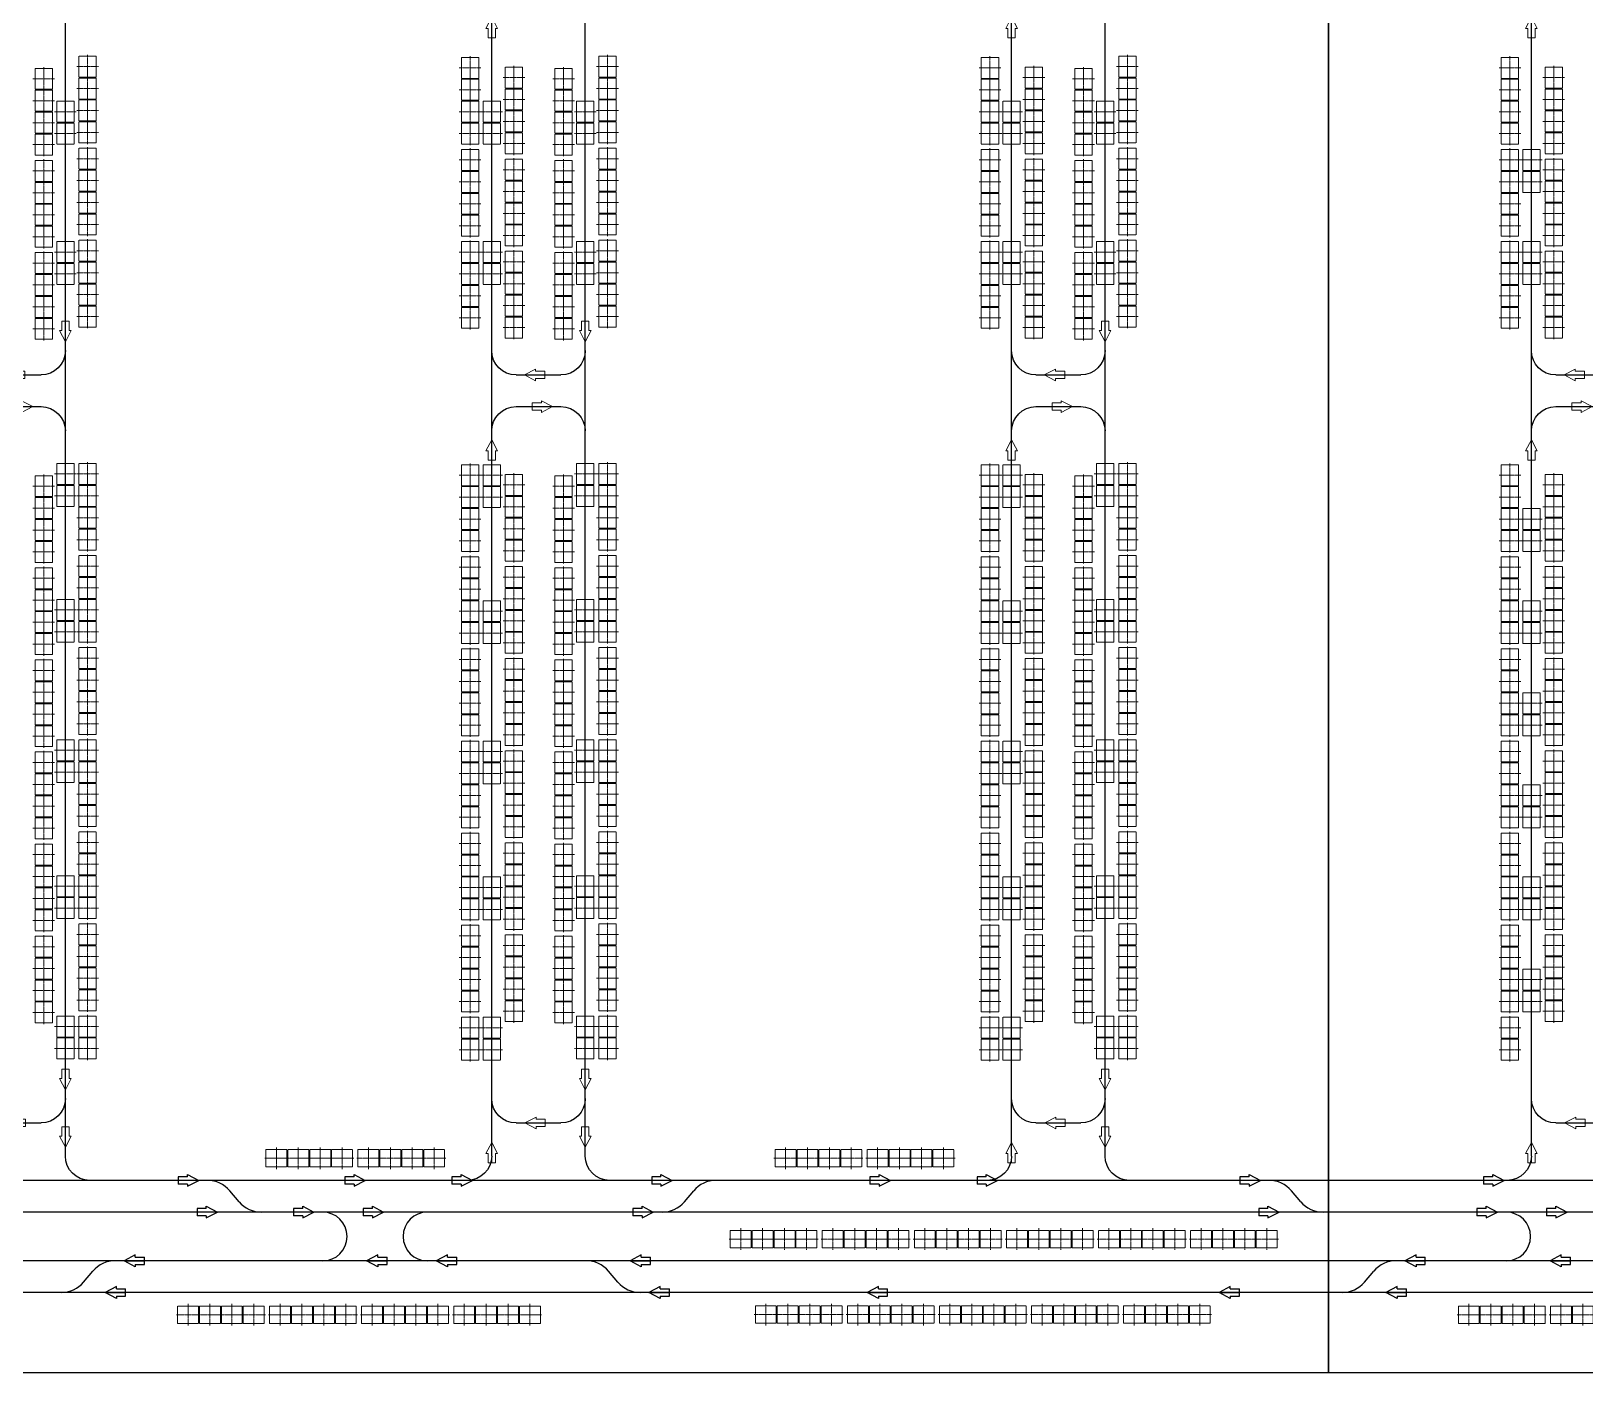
# Model space of a CAD drawing. Header units: millimetres. Extents: x -128 to 670218, y 27186 to 149492.
# Drawn here: x 225927 to 257828, y 27186 to 54722 of the extents above; entities that cross this region are included whole.
import ezdxf

# ---------------------------------------------------------------- set-up
doc = ezdxf.new("R2010")
doc.units = ezdxf.units.MM
doc.linetypes.add('AM_ISO08W050', pattern=[18, 12, -1.5, 3, -1.5])
doc.linetypes.add('XAT-M16_6F_EQ Layout_20211120$0$ACAD_ISO08W100', pattern=[36, 24, -3, 6, -3])
for name, color, linetype, lineweight in [('_CLINE', 4, 'XAT-M16_6F_EQ Layout_20211120$0$ACAD_ISO08W100', 9), ('DIRECT', 40, 'Continuous', 9), ('LINE_EQ', 4, 'AM_ISO08W050', 20), ('LINE_STB', 151, 'Continuous', 30)]:
    doc.layers.add(name, color=color, linetype=linetype, lineweight=lineweight)
doc.layers.add('Rail_H4822(Lower)', color=7, linetype='Continuous')

# ---------------------------------------------------------------- blocks, each defined once
blk = doc.blocks.new('*U3')
at = {"color": 0, "linetype": 'ByBlock'}
for p, q in [((-120, -230), (0, 0)), ((0, 0), (0, -420)), ((120, -230), (0, 0)), ((-75, -230), (-120, -230)), ((-75, -230), (-75, -420)), ((75, -230), (75, -420)), ((75, -230), (120, -230)), ((75, -420), (-75, -420))]:
    blk.add_line(p, q, dxfattribs=at)
blk = doc.blocks.new('A$C31676947')
at = {"layer": 'Rail_H4822(Lower)'}
for p, q in [((500, 47250), (500, 500)), ((2420, 47250), (2420, 500)), ((1000, 46570), (1920, 46570)), ((1000, 31870), (1920, 31870)), ((1000, 31220), (1920, 31220)), ((1000, 16520), (1920, 16520)), ((1000, 15870), (1920, 15870)), ((1000, 1180), (1920, 1180))]:
    blk.add_line(p, q, dxfattribs=at)
for centre, start, end in [((0, 47250), 0, 90), ((2920, 47250), 90, 180), ((1000, 46070), 90, 180), ((1920, 46070), 0, 90), ((1000, 32370), 180, 270), ((1920, 32370), 270, 0), ((1000, 30720), 90, 180), ((1920, 30720), 0, 90), ((0, 23700), 270, 0), ((2920, 23700), 180, 270), ((0, 21700), 0, 90), ((2920, 21700), 90, 180), ((1000, 17020), 180, 270), ((1920, 17020), 270, 0), ((1000, 15370), 90, 180), ((1920, 15370), 0, 90), ((1000, 1680), 180, 270), ((1920, 1680), 270, 0), ((0, 500), 270, 0), ((2920, 500), 180, 270)]:
    blk.add_arc(centre, 500, start, end, dxfattribs=at)
at = {"layer": 'DIRECT'}
for p, rotation in [((500, 46970), 180), ((1180, 46570), 89.99999999999999), ((500, 32550), 180), ((500, 23880), 180), ((500, 17200), 180), ((500, 1860), 180), ((1740, 1180), 270), ((500, 680), 180)]:
    blk.add_blockref('*U3', p, dxfattribs=dict(at, rotation=rotation))
for p in [(2420, 47070), (2420, 45890), (2420, 30540), (2420, 21520), (2420, 15190), (2420, 780)]:
    blk.add_blockref('*U3', p, dxfattribs=at)
at = {"layer": 'DIRECT', "lineweight": -2}
for p, rotation in [((1750, 31870), 270), ((1170, 31220), 89.99999999999999), ((1750, 16520), 270), ((1170, 15870), 89.99999999999999)]:
    blk.add_blockref('*U3', p, dxfattribs=dict(at, rotation=rotation))
blk = doc.blocks.new('*U590')
at = {"color": 0, "linetype": 'ByBlock'}
for p, q in [((-120, -230), (0, 0)), ((0, 0), (0, -420)), ((120, -230), (0, 0)), ((-75, -230), (-120, -230)), ((-75, -230), (-75, -420)), ((75, -230), (75, -420)), ((75, -230), (120, -230)), ((75, -420), (-75, -420))]:
    blk.add_line(p, q, dxfattribs=at)
blk = doc.blocks.new('*U530')
at = {"color": 0, "linetype": 'ByBlock'}
for p, q in [((-120, -230), (0, 0)), ((0, 0), (0, -420)), ((120, -230), (0, 0)), ((-75, -230), (-120, -230)), ((-75, -230), (-75, -420)), ((75, -230), (75, -420)), ((75, -230), (120, -230)), ((75, -420), (-75, -420))]:
    blk.add_line(p, q, dxfattribs=at)
blk = doc.blocks.new('*U531')
at = {"color": 0, "linetype": 'ByBlock'}
for p, q in [((-120, -230), (0, 0)), ((0, 0), (0, -420)), ((120, -230), (0, 0)), ((-75, -230), (-120, -230)), ((-75, -230), (-75, -420)), ((75, -230), (75, -420)), ((75, -230), (120, -230)), ((75, -420), (-75, -420))]:
    blk.add_line(p, q, dxfattribs=at)
blk = doc.blocks.new('*U532')
at = {"color": 0, "linetype": 'ByBlock'}
for p, q in [((-120, -230), (0, 0)), ((0, 0), (0, -420)), ((120, -230), (0, 0)), ((-75, -230), (-120, -230)), ((-75, -230), (-75, -420)), ((75, -230), (75, -420)), ((75, -230), (120, -230)), ((75, -420), (-75, -420))]:
    blk.add_line(p, q, dxfattribs=at)
blk = doc.blocks.new('*U483')
at = {"color": 0, "linetype": 'ByBlock'}
for p, q in [((-120, -230), (0, 0)), ((0, 0), (0, -420)), ((120, -230), (0, 0)), ((-75, -230), (-120, -230)), ((-75, -230), (-75, -420)), ((75, -230), (75, -420)), ((75, -230), (120, -230)), ((75, -420), (-75, -420))]:
    blk.add_line(p, q, dxfattribs=at)
blk = doc.blocks.new('*U484')
at = {"color": 0, "linetype": 'ByBlock'}
for p, q in [((-120, -230), (0, 0)), ((0, 0), (0, -420)), ((120, -230), (0, 0)), ((-75, -230), (-120, -230)), ((-75, -230), (-75, -420)), ((75, -230), (75, -420)), ((75, -230), (120, -230)), ((75, -420), (-75, -420))]:
    blk.add_line(p, q, dxfattribs=at)
blk = doc.blocks.new('*U485')
at = {"color": 0, "linetype": 'ByBlock'}
for p, q in [((-120, -230), (0, 0)), ((0, 0), (0, -420)), ((120, -230), (0, 0)), ((-75, -230), (-120, -230)), ((-75, -230), (-75, -420)), ((75, -230), (75, -420)), ((75, -230), (120, -230)), ((75, -420), (-75, -420))]:
    blk.add_line(p, q, dxfattribs=at)
blk = doc.blocks.new('*U486')
at = {"color": 0, "linetype": 'ByBlock'}
for p, q in [((-120, -230), (0, 0)), ((0, 0), (0, -420)), ((120, -230), (0, 0)), ((-75, -230), (-120, -230)), ((-75, -230), (-75, -420)), ((75, -230), (75, -420)), ((75, -230), (120, -230)), ((75, -420), (-75, -420))]:
    blk.add_line(p, q, dxfattribs=at)
blk = doc.blocks.new('*U425')
at = {"color": 0, "linetype": 'ByBlock'}
for p, q in [((-120, -230), (0, 0)), ((0, 0), (0, -420)), ((120, -230), (0, 0)), ((-75, -230), (-120, -230)), ((-75, -230), (-75, -420)), ((75, -230), (75, -420)), ((75, -230), (120, -230)), ((75, -420), (-75, -420))]:
    blk.add_line(p, q, dxfattribs=at)
blk = doc.blocks.new('*U793')
at = {"color": 0, "linetype": 'ByBlock'}
for p, q in [((-120, -230), (0, 0)), ((0, 0), (0, -420)), ((120, -230), (0, 0)), ((-75, -230), (-120, -230)), ((-75, -230), (-75, -420)), ((75, -230), (75, -420)), ((75, -230), (120, -230)), ((75, -420), (-75, -420))]:
    blk.add_line(p, q, dxfattribs=at)
blk = doc.blocks.new('*U759')
at = {"color": 0, "linetype": 'ByBlock'}
for p, q in [((-120, -230), (0, 0)), ((0, 0), (0, -420)), ((120, -230), (0, 0)), ((-75, -230), (-120, -230)), ((-75, -230), (-75, -420)), ((75, -230), (75, -420)), ((75, -230), (120, -230)), ((75, -420), (-75, -420))]:
    blk.add_line(p, q, dxfattribs=at)
blk = doc.blocks.new('*U761')
at = {"color": 0, "linetype": 'ByBlock'}
for p, q in [((-120, -230), (0, 0)), ((0, 0), (0, -420)), ((120, -230), (0, 0)), ((-75, -230), (-120, -230)), ((-75, -230), (-75, -420)), ((75, -230), (75, -420)), ((75, -230), (120, -230)), ((75, -420), (-75, -420))]:
    blk.add_line(p, q, dxfattribs=at)
blk = doc.blocks.new('*U656')
at = {"color": 0, "linetype": 'ByBlock'}
for p, q in [((-120, -230), (0, 0)), ((0, 0), (0, -420)), ((120, -230), (0, 0)), ((-75, -230), (-120, -230)), ((-75, -230), (-75, -420)), ((75, -230), (75, -420)), ((75, -230), (120, -230)), ((75, -420), (-75, -420))]:
    blk.add_line(p, q, dxfattribs=at)
blk = doc.blocks.new('*U234')
at = {"color": 0, "linetype": 'ByBlock'}
for p, q in [((-120, -230), (0, 0)), ((0, 0), (0, -420)), ((120, -230), (0, 0)), ((-75, -230), (-120, -230)), ((-75, -230), (-75, -420)), ((75, -230), (75, -420)), ((75, -230), (120, -230)), ((75, -420), (-75, -420))]:
    blk.add_line(p, q, dxfattribs=at)
blk = doc.blocks.new('*U235')
at = {"color": 0, "linetype": 'ByBlock'}
for p, q in [((-120, -230), (0, 0)), ((0, 0), (0, -420)), ((120, -230), (0, 0)), ((-75, -230), (-120, -230)), ((-75, -230), (-75, -420)), ((75, -230), (75, -420)), ((75, -230), (120, -230)), ((75, -420), (-75, -420))]:
    blk.add_line(p, q, dxfattribs=at)
blk = doc.blocks.new('*U236')
at = {"color": 0, "linetype": 'ByBlock'}
for p, q in [((-120, -230), (0, 0)), ((0, 0), (0, -420)), ((120, -230), (0, 0)), ((-75, -230), (-120, -230)), ((-75, -230), (-75, -420)), ((75, -230), (75, -420)), ((75, -230), (120, -230)), ((75, -420), (-75, -420))]:
    blk.add_line(p, q, dxfattribs=at)
blk = doc.blocks.new('*U237')
at = {"color": 0, "linetype": 'ByBlock'}
for p, q in [((-120, -230), (0, 0)), ((0, 0), (0, -420)), ((120, -230), (0, 0)), ((-75, -230), (-120, -230)), ((-75, -230), (-75, -420)), ((75, -230), (75, -420)), ((75, -230), (120, -230)), ((75, -420), (-75, -420))]:
    blk.add_line(p, q, dxfattribs=at)
blk = doc.blocks.new('*U238')
at = {"color": 0, "linetype": 'ByBlock'}
for p, q in [((-120, -230), (0, 0)), ((0, 0), (0, -420)), ((120, -230), (0, 0)), ((-75, -230), (-120, -230)), ((-75, -230), (-75, -420)), ((75, -230), (75, -420)), ((75, -230), (120, -230)), ((75, -420), (-75, -420))]:
    blk.add_line(p, q, dxfattribs=at)
blk = doc.blocks.new('*U239')
at = {"color": 0, "linetype": 'ByBlock'}
for p, q in [((-120, -230), (0, 0)), ((0, 0), (0, -420)), ((120, -230), (0, 0)), ((-75, -230), (-120, -230)), ((-75, -230), (-75, -420)), ((75, -230), (75, -420)), ((75, -230), (120, -230)), ((75, -420), (-75, -420))]:
    blk.add_line(p, q, dxfattribs=at)
blk = doc.blocks.new('*U240')
at = {"color": 0, "linetype": 'ByBlock'}
for p, q in [((-120, -230), (0, 0)), ((0, 0), (0, -420)), ((120, -230), (0, 0)), ((-75, -230), (-120, -230)), ((-75, -230), (-75, -420)), ((75, -230), (75, -420)), ((75, -230), (120, -230)), ((75, -420), (-75, -420))]:
    blk.add_line(p, q, dxfattribs=at)
blk = doc.blocks.new('*U241')
at = {"color": 0, "linetype": 'ByBlock'}
for p, q in [((-120, -230), (0, 0)), ((0, 0), (0, -420)), ((120, -230), (0, 0)), ((-75, -230), (-120, -230)), ((-75, -230), (-75, -420)), ((75, -230), (75, -420)), ((75, -230), (120, -230)), ((75, -420), (-75, -420))]:
    blk.add_line(p, q, dxfattribs=at)
blk = doc.blocks.new('*U242')
at = {"color": 0, "linetype": 'ByBlock'}
for p, q in [((-120, -230), (0, 0)), ((0, 0), (0, -420)), ((120, -230), (0, 0)), ((-75, -230), (-120, -230)), ((-75, -230), (-75, -420)), ((75, -230), (75, -420)), ((75, -230), (120, -230)), ((75, -420), (-75, -420))]:
    blk.add_line(p, q, dxfattribs=at)
blk = doc.blocks.new('*U243')
at = {"color": 0, "linetype": 'ByBlock'}
for p, q in [((-120, -230), (0, 0)), ((0, 0), (0, -420)), ((120, -230), (0, 0)), ((-75, -230), (-120, -230)), ((-75, -230), (-75, -420)), ((75, -230), (75, -420)), ((75, -230), (120, -230)), ((75, -420), (-75, -420))]:
    blk.add_line(p, q, dxfattribs=at)
blk = doc.blocks.new('*U244')
at = {"color": 0, "linetype": 'ByBlock'}
for p, q in [((-120, -230), (0, 0)), ((0, 0), (0, -420)), ((120, -230), (0, 0)), ((-75, -230), (-120, -230)), ((-75, -230), (-75, -420)), ((75, -230), (75, -420)), ((75, -230), (120, -230)), ((75, -420), (-75, -420))]:
    blk.add_line(p, q, dxfattribs=at)
blk = doc.blocks.new('*U245')
at = {"color": 0, "linetype": 'ByBlock'}
for p, q in [((-120, -230), (0, 0)), ((0, 0), (0, -420)), ((120, -230), (0, 0)), ((-75, -230), (-120, -230)), ((-75, -230), (-75, -420)), ((75, -230), (75, -420)), ((75, -230), (120, -230)), ((75, -420), (-75, -420))]:
    blk.add_line(p, q, dxfattribs=at)
blk = doc.blocks.new('*U43')
at = {"color": 0, "linetype": 'ByBlock'}
for p, q in [((-120, -230), (0, 0)), ((0, 0), (0, -420)), ((120, -230), (0, 0)), ((-75, -230), (-120, -230)), ((-75, -230), (-75, -420)), ((75, -230), (75, -420)), ((75, -230), (120, -230)), ((75, -420), (-75, -420))]:
    blk.add_line(p, q, dxfattribs=at)
blk = doc.blocks.new('XAT-M16_6F_EQ Layout_20211120$0$EG-12_FOUP_(01)-pv')
at = {"layer": '_CLINE'}
for p, q in [((0, 211), (0, -235)), ((-239, -12), (239, -12))]:
    blk.add_line(p, q, dxfattribs=at)
at = {"layer": 'LINE_EQ'}
blk.add_lwpolyline([(-215, 166), (-215, -190), (215, -190), (215, 166)], close=True, dxfattribs=at)

msp = doc.modelspace()

# ---------------------------------------------------------------- linework, layer by layer
for points in [[(188839, 79986), (252566, 79986), (252566, 27186), (188839, 27186)], [(252566, 79986), (327670, 79986), (327670, 27186), (252566, 27186)]]:
    msp.add_lwpolyline(points, close=True)
at = {"layer": 'Rail_H4822(Lower)'}
for p, q in [((337538, 31136), (136528, 31136)), ((230198, 30698), (230006, 30925)), ((239339, 30698), (239531, 30925)), ((251994, 30698), (251802, 30925)), ((332538, 30486), (135861, 30486)), ((329726, 29486), (135861, 29486)), ((227006, 29048), (227198, 29275)), ((237975, 29048), (237783, 29275)), ((253302, 29048), (253494, 29275)), ((333538, 28836), (140228, 28836))]:
    msp.add_line(p, q, dxfattribs=at)
for centre, radius, start, end in [((229548, 30536), 600, 40.3016, 90), ((239988, 30536), 600, 90, 139.6984), ((251344, 30536), 600, 40.3016, 90), ((230655, 31086), 600, 220.3016, 270), ((238881, 31086), 600, 270, 319.6984), ((252451, 31086), 600, 220.3016, 270), ((231915, 29986), 500, 270, 90), ((234065, 29986), 500, 90, 270), ((256211, 29986), 500, 270, 90), ((227655, 28887), 600, 90, 139.6984), ((237325, 28887), 600, 40.3016, 90), ((253951, 28887), 600, 90, 139.6984), ((226548, 29437), 600, 270, 319.6984), ((238432, 29437), 600, 220.3016, 270), ((252844, 29437), 600, 270, 319.6984)]:
    msp.add_arc(centre, radius, start, end, dxfattribs=at)

# ---------------------------------------------------------------- block references
at = {"layer": 'LINE_EQ', "rotation": 89.99999999999999}
for p in [(226619, 53067), (235372, 53067), (237292, 53067), (246045, 53067), (247965, 53067), (226619, 52617), (235372, 52617), (237292, 52617), (246045, 52617), (247965, 52617), (256718, 52077), (256718, 51627), (226619, 50187), (235372, 50187), (237292, 50187), (246045, 50187), (247965, 50187), (256718, 50187), (226619, 49737), (235372, 49737), (237292, 49737), (246045, 49737), (247965, 49737), (256718, 49737), (226619, 45634), (235372, 45608), (237292, 45634), (246045, 45608), (247965, 45634), (226619, 45184), (235372, 45158), (237292, 45184), (246045, 45158), (247965, 45184), (256718, 44708), (256718, 44258), (226619, 42844), (237292, 42844), (247965, 42844), (235372, 42818), (246045, 42818), (256718, 42818), (226619, 42394), (235372, 42368), (237292, 42394), (246045, 42368), (247965, 42394), (256718, 42368), (256718, 40928), (256718, 40478), (226619, 39964), (237292, 39964), (247965, 39964), (235372, 39938), (246045, 39938), (226619, 39514), (235372, 39488), (237292, 39514), (246045, 39488), (247965, 39514), (256718, 39038), (256718, 38588), (226619, 37174), (235372, 37148), (237292, 37174), (246045, 37148), (247965, 37174), (256718, 37148), (226619, 36724), (235372, 36698), (237292, 36724), (246045, 36698), (247965, 36724), (256718, 36698), (256718, 35258), (256718, 34808), (226619, 34294), (235372, 34268), (237292, 34294), (246045, 34268), (247965, 34294), (226619, 33844), (235372, 33818), (237292, 33844), (246045, 33818), (247965, 33844)]:
    msp.add_blockref('XAT-M16_6F_EQ Layout_20211120$0$EG-12_FOUP_(01)-pv', p, dxfattribs=at)
at = {"layer": 'LINE_STB'}
for p, rotation in [((227076, 53993), 89.99999999999999), ((237749, 53993), 89.99999999999999), ((248422, 53993), 89.99999999999999), ((226176, 53742), 89.99999999999999), ((234929, 53967), 89.99999999999999), ((235829, 53768), 89.99999999999999), ((236849, 53742), 89.99999999999999), ((245602, 53967), 89.99999999999999), ((246502, 53768), 89.99999999999999), ((247522, 53742), 89.99999999999999), ((256275, 53967), 89.99999999999999), ((257175, 53768), 89.99999999999999), ((227076, 53543), 89.99999999999999), ((234929, 53517), 89.99999999999999), ((237749, 53543), 89.99999999999999), ((245602, 53517), 89.99999999999999), ((248422, 53543), 89.99999999999999), ((256275, 53517), 89.99999999999999), ((226176, 53292), 89.99999999999999), ((227076, 53093), 89.99999999999999), ((234929, 53067), 89.99999999999999), ((235829, 53318), 89.99999999999999), ((236849, 53292), 89.99999999999999), ((237749, 53093), 89.99999999999999), ((245602, 53067), 89.99999999999999), ((246502, 53318), 89.99999999999999), ((247522, 53292), 89.99999999999999), ((248422, 53093), 89.99999999999999), ((256275, 53067), 89.99999999999999), ((257175, 53318), 89.99999999999999), ((226176, 52842), 89.99999999999999), ((235829, 52868), 89.99999999999999), ((236849, 52842), 89.99999999999999), ((246502, 52868), 89.99999999999999), ((247522, 52842), 89.99999999999999), ((257175, 52868), 89.99999999999999), ((227076, 52643), 89.99999999999999), ((234929, 52617), 89.99999999999999), ((235829, 52418), 89.99999999999999), ((237749, 52643), 89.99999999999999), ((245602, 52617), 89.99999999999999), ((246502, 52418), 89.99999999999999), ((248422, 52643), 89.99999999999999), ((256275, 52617), 89.99999999999999), ((257175, 52418), 89.99999999999999), ((226176, 52392), 89.99999999999999), ((227076, 52103), 89.99999999999999), ((236849, 52392), 89.99999999999999), ((237749, 52103), 89.99999999999999), ((247522, 52392), 89.99999999999999), ((248422, 52103), 89.99999999999999), ((226176, 51852), 89.99999999999999), ((234929, 52077), 89.99999999999999), ((235829, 51878), 89.99999999999999), ((236849, 51852), 89.99999999999999), ((245602, 52077), 89.99999999999999), ((246502, 51878), 89.99999999999999), ((247522, 51852), 89.99999999999999), ((256275, 52077), 89.99999999999999), ((257175, 51878), 89.99999999999999), ((227076, 51653), 89.99999999999999), ((234929, 51627), 89.99999999999999), ((237749, 51653), 89.99999999999999), ((245602, 51627), 89.99999999999999), ((248422, 51653), 89.99999999999999), ((256275, 51627), 89.99999999999999), ((226176, 51402), 89.99999999999999), ((227076, 51203), 89.99999999999999), ((234929, 51177), 89.99999999999999), ((235829, 51428), 89.99999999999999), ((236849, 51402), 89.99999999999999), ((237749, 51203), 89.99999999999999), ((245602, 51177), 89.99999999999999), ((246502, 51428), 89.99999999999999), ((247522, 51402), 89.99999999999999), ((248422, 51203), 89.99999999999999), ((256275, 51177), 89.99999999999999), ((257175, 51428), 89.99999999999999), ((226176, 50952), 89.99999999999999), ((235829, 50978), 89.99999999999999), ((236849, 50952), 89.99999999999999), ((246502, 50978), 89.99999999999999), ((247522, 50952), 89.99999999999999), ((257175, 50978), 89.99999999999999), ((226176, 50502), 89.99999999999999), ((227076, 50753), 89.99999999999999), ((234929, 50727), 89.99999999999999), ((235829, 50528), 89.99999999999999), ((236849, 50502), 89.99999999999999), ((237749, 50753), 89.99999999999999), ((245602, 50727), 89.99999999999999), ((246502, 50528), 89.99999999999999), ((247522, 50502), 89.99999999999999), ((248422, 50753), 89.99999999999999), ((256275, 50727), 89.99999999999999), ((257175, 50528), 89.99999999999999), ((227076, 50213), 89.99999999999999), ((234929, 50187), 89.99999999999999), ((237749, 50213), 89.99999999999999), ((245602, 50187), 89.99999999999999), ((248422, 50213), 89.99999999999999), ((256275, 50187), 89.99999999999999), ((226176, 49962), 89.99999999999999), ((235829, 49988), 89.99999999999999), ((236849, 49962), 89.99999999999999), ((246502, 49988), 89.99999999999999), ((247522, 49962), 89.99999999999999), ((257175, 49988), 89.99999999999999), ((227076, 49763), 89.99999999999999), ((234929, 49737), 89.99999999999999), ((235829, 49538), 89.99999999999999), ((237749, 49763), 89.99999999999999), ((245602, 49737), 89.99999999999999), ((246502, 49538), 89.99999999999999), ((248422, 49763), 89.99999999999999), ((256275, 49737), 89.99999999999999), ((257175, 49538), 89.99999999999999), ((226176, 49512), 89.99999999999999), ((227076, 49313), 89.99999999999999), ((234929, 49287), 89.99999999999999), ((236849, 49512), 89.99999999999999), ((237749, 49313), 89.99999999999999), ((245602, 49287), 89.99999999999999), ((247522, 49512), 89.99999999999999), ((248422, 49313), 89.99999999999999), ((256275, 49287), 89.99999999999999), ((226176, 49062), 89.99999999999999), ((235829, 49088), 89.99999999999999), ((236849, 49062), 89.99999999999999), ((246502, 49088), 89.99999999999999), ((247522, 49062), 89.99999999999999), ((257175, 49088), 89.99999999999999), ((226176, 48612), 89.99999999999999), ((227076, 48863), 89.99999999999999), ((234929, 48837), 89.99999999999999), ((235829, 48638), 89.99999999999999), ((236849, 48612), 89.99999999999999), ((237749, 48863), 89.99999999999999), ((245602, 48837), 89.99999999999999), ((246502, 48638), 89.99999999999999), ((247522, 48612), 89.99999999999999), ((248422, 48863), 89.99999999999999), ((256275, 48837), 89.99999999999999), ((257175, 48638), 89.99999999999999), ((226176, 45383), 89.99999999999999), ((227076, 45634), 89.99999999999999), ((234929, 45608), 89.99999999999999), ((235829, 45409), 89.99999999999999), ((236849, 45383), 89.99999999999999), ((237749, 45634), 89.99999999999999), ((245602, 45608), 89.99999999999999), ((246502, 45409), 89.99999999999999), ((247522, 45383), 89.99999999999999), ((248422, 45634), 89.99999999999999), ((256275, 45608), 89.99999999999999), ((257175, 45409), 89.99999999999999), ((227076, 45184), 89.99999999999999), ((234929, 45158), 89.99999999999999), ((237749, 45184), 89.99999999999999), ((245602, 45158), 89.99999999999999), ((248422, 45184), 89.99999999999999), ((256275, 45158), 89.99999999999999), ((226176, 44933), 89.99999999999999), ((235829, 44959), 89.99999999999999), ((236849, 44933), 89.99999999999999), ((246502, 44959), 89.99999999999999), ((247522, 44933), 89.99999999999999), ((257175, 44959), 89.99999999999999), ((226176, 44483), 89.99999999999999), ((227076, 44734), 89.99999999999999), ((234929, 44708), 89.99999999999999), ((235829, 44509), 89.99999999999999), ((236849, 44483), 89.99999999999999), ((237749, 44734), 89.99999999999999), ((245602, 44708), 89.99999999999999), ((246502, 44509), 89.99999999999999), ((247522, 44483), 89.99999999999999), ((248422, 44734), 89.99999999999999), ((256275, 44708), 89.99999999999999), ((257175, 44509), 89.99999999999999), ((227076, 44284), 89.99999999999999), ((234929, 44258), 89.99999999999999), ((237749, 44284), 89.99999999999999), ((245602, 44258), 89.99999999999999), ((248422, 44284), 89.99999999999999), ((256275, 44258), 89.99999999999999), ((226176, 44033), 89.99999999999999), ((235829, 44059), 89.99999999999999), ((236849, 44033), 89.99999999999999), ((246502, 44059), 89.99999999999999), ((247522, 44033), 89.99999999999999), ((257175, 44059), 89.99999999999999), ((226176, 43493), 89.99999999999999), ((227076, 43744), 89.99999999999999), ((234929, 43718), 89.99999999999999), ((235829, 43519), 89.99999999999999), ((236849, 43493), 89.99999999999999), ((237749, 43744), 89.99999999999999), ((245602, 43718), 89.99999999999999), ((246502, 43519), 89.99999999999999), ((247522, 43493), 89.99999999999999), ((248422, 43744), 89.99999999999999), ((256275, 43718), 89.99999999999999), ((257175, 43519), 89.99999999999999), ((227076, 43294), 89.99999999999999), ((234929, 43268), 89.99999999999999), ((237749, 43294), 89.99999999999999), ((245602, 43268), 89.99999999999999), ((248422, 43294), 89.99999999999999), ((256275, 43268), 89.99999999999999), ((226176, 43043), 89.99999999999999), ((227076, 42844), 89.99999999999999), ((235829, 43069), 89.99999999999999), ((236849, 43043), 89.99999999999999), ((237749, 42844), 89.99999999999999), ((246502, 43069), 89.99999999999999), ((247522, 43043), 89.99999999999999), ((248422, 42844), 89.99999999999999), ((257175, 43069), 89.99999999999999), ((226176, 42593), 89.99999999999999), ((234929, 42818), 89.99999999999999), ((235829, 42619), 89.99999999999999), ((236849, 42593), 89.99999999999999), ((245602, 42818), 89.99999999999999), ((246502, 42619), 89.99999999999999), ((247522, 42593), 89.99999999999999), ((256275, 42818), 89.99999999999999), ((257175, 42619), 89.99999999999999), ((227076, 42394), 89.99999999999999), ((234929, 42368), 89.99999999999999), ((237749, 42394), 89.99999999999999), ((245602, 42368), 89.99999999999999), ((248422, 42394), 89.99999999999999), ((256275, 42368), 89.99999999999999), ((226176, 42143), 89.99999999999999), ((235829, 42169), 89.99999999999999), ((236849, 42143), 89.99999999999999), ((246502, 42169), 89.99999999999999), ((247522, 42143), 89.99999999999999), ((257175, 42169), 89.99999999999999), ((226176, 41603), 89.99999999999999), ((227076, 41854), 89.99999999999999), ((234929, 41828), 89.99999999999999), ((235829, 41629), 89.99999999999999), ((236849, 41603), 89.99999999999999), ((237749, 41854), 89.99999999999999), ((245602, 41828), 89.99999999999999), ((246502, 41629), 89.99999999999999), ((247522, 41603), 89.99999999999999), ((248422, 41854), 89.99999999999999), ((256275, 41828), 89.99999999999999), ((257175, 41629), 89.99999999999999), ((227076, 41404), 89.99999999999999), ((234929, 41378), 89.99999999999999), ((237749, 41404), 89.99999999999999), ((245602, 41378), 89.99999999999999), ((248422, 41404), 89.99999999999999), ((256275, 41378), 89.99999999999999), ((226176, 41153), 89.99999999999999), ((227076, 40954), 89.99999999999999), ((234929, 40928), 89.99999999999999), ((235829, 41179), 89.99999999999999), ((236849, 41153), 89.99999999999999), ((237749, 40954), 89.99999999999999), ((245602, 40928), 89.99999999999999), ((246502, 41179), 89.99999999999999), ((247522, 41153), 89.99999999999999), ((248422, 40954), 89.99999999999999), ((256275, 40928), 89.99999999999999), ((257175, 41179), 89.99999999999999), ((226176, 40703), 89.99999999999999), ((235829, 40729), 89.99999999999999), ((236849, 40703), 89.99999999999999), ((246502, 40729), 89.99999999999999), ((247522, 40703), 89.99999999999999), ((257175, 40729), 89.99999999999999), ((227076, 40504), 89.99999999999999), ((234929, 40478), 89.99999999999999), ((235829, 40279), 89.99999999999999), ((237749, 40504), 89.99999999999999), ((245602, 40478), 89.99999999999999), ((246502, 40279), 89.99999999999999), ((248422, 40504), 89.99999999999999), ((256275, 40478), 89.99999999999999), ((257175, 40279), 89.99999999999999), ((226176, 40253), 89.99999999999999), ((227076, 39964), 89.99999999999999), ((236849, 40253), 89.99999999999999), ((237749, 39964), 89.99999999999999), ((247522, 40253), 89.99999999999999), ((248422, 39964), 89.99999999999999), ((226176, 39713), 89.99999999999999), ((234929, 39938), 89.99999999999999), ((235829, 39739), 89.99999999999999), ((236849, 39713), 89.99999999999999), ((245602, 39938), 89.99999999999999), ((246502, 39739), 89.99999999999999), ((247522, 39713), 89.99999999999999), ((256275, 39938), 89.99999999999999), ((257175, 39739), 89.99999999999999), ((227076, 39514), 89.99999999999999), ((234929, 39488), 89.99999999999999), ((237749, 39514), 89.99999999999999), ((245602, 39488), 89.99999999999999), ((248422, 39514), 89.99999999999999), ((256275, 39488), 89.99999999999999), ((226176, 39263), 89.99999999999999), ((227076, 39064), 89.99999999999999), ((234929, 39038), 89.99999999999999), ((235829, 39289), 89.99999999999999), ((236849, 39263), 89.99999999999999), ((237749, 39064), 89.99999999999999), ((245602, 39038), 89.99999999999999), ((246502, 39289), 89.99999999999999), ((247522, 39263), 89.99999999999999), ((248422, 39064), 89.99999999999999), ((256275, 39038), 89.99999999999999), ((257175, 39289), 89.99999999999999), ((226176, 38813), 89.99999999999999), ((235829, 38839), 89.99999999999999), ((236849, 38813), 89.99999999999999), ((246502, 38839), 89.99999999999999), ((247522, 38813), 89.99999999999999), ((257175, 38839), 89.99999999999999), ((226176, 38363), 89.99999999999999), ((227076, 38614), 89.99999999999999), ((234929, 38588), 89.99999999999999), ((235829, 38389), 89.99999999999999), ((236849, 38363), 89.99999999999999), ((237749, 38614), 89.99999999999999), ((245602, 38588), 89.99999999999999), ((246502, 38389), 89.99999999999999), ((247522, 38363), 89.99999999999999), ((248422, 38614), 89.99999999999999), ((256275, 38588), 89.99999999999999), ((257175, 38389), 89.99999999999999), ((227076, 38074), 89.99999999999999), ((234929, 38048), 89.99999999999999), ((237749, 38074), 89.99999999999999), ((245602, 38048), 89.99999999999999), ((248422, 38074), 89.99999999999999), ((256275, 38048), 89.99999999999999), ((226176, 37823), 89.99999999999999), ((235829, 37849), 89.99999999999999), ((236849, 37823), 89.99999999999999), ((246502, 37849), 89.99999999999999), ((247522, 37823), 89.99999999999999), ((257175, 37849), 89.99999999999999), ((227076, 37624), 89.99999999999999), ((234929, 37598), 89.99999999999999), ((237749, 37624), 89.99999999999999), ((245602, 37598), 89.99999999999999), ((248422, 37624), 89.99999999999999), ((256275, 37598), 89.99999999999999), ((226176, 37373), 89.99999999999999), ((227076, 37174), 89.99999999999999), ((234929, 37148), 89.99999999999999), ((235829, 37399), 89.99999999999999), ((236849, 37373), 89.99999999999999), ((237749, 37174), 89.99999999999999), ((245602, 37148), 89.99999999999999), ((246502, 37399), 89.99999999999999), ((247522, 37373), 89.99999999999999), ((248422, 37174), 89.99999999999999), ((256275, 37148), 89.99999999999999), ((257175, 37399), 89.99999999999999), ((226176, 36923), 89.99999999999999), ((235829, 36949), 89.99999999999999), ((236849, 36923), 89.99999999999999), ((246502, 36949), 89.99999999999999), ((247522, 36923), 89.99999999999999), ((257175, 36949), 89.99999999999999), ((226176, 36473), 89.99999999999999), ((227076, 36724), 89.99999999999999), ((234929, 36698), 89.99999999999999), ((235829, 36499), 89.99999999999999), ((236849, 36473), 89.99999999999999), ((237749, 36724), 89.99999999999999), ((245602, 36698), 89.99999999999999), ((246502, 36499), 89.99999999999999), ((247522, 36473), 89.99999999999999), ((248422, 36724), 89.99999999999999), ((256275, 36698), 89.99999999999999), ((257175, 36499), 89.99999999999999), ((227076, 36184), 89.99999999999999), ((234929, 36158), 89.99999999999999), ((237749, 36184), 89.99999999999999), ((245602, 36158), 89.99999999999999), ((248422, 36184), 89.99999999999999), ((256275, 36158), 89.99999999999999), ((226176, 35933), 89.99999999999999), ((235829, 35959), 89.99999999999999), ((236849, 35933), 89.99999999999999), ((246502, 35959), 89.99999999999999), ((247522, 35933), 89.99999999999999), ((257175, 35959), 89.99999999999999), ((227076, 35734), 89.99999999999999), ((234929, 35708), 89.99999999999999), ((235829, 35509), 89.99999999999999), ((237749, 35734), 89.99999999999999), ((245602, 35708), 89.99999999999999), ((246502, 35509), 89.99999999999999), ((248422, 35734), 89.99999999999999), ((256275, 35708), 89.99999999999999), ((257175, 35509), 89.99999999999999), ((226176, 35483), 89.99999999999999), ((227076, 35284), 89.99999999999999), ((234929, 35258), 89.99999999999999), ((236849, 35483), 89.99999999999999), ((237749, 35284), 89.99999999999999), ((245602, 35258), 89.99999999999999), ((247522, 35483), 89.99999999999999), ((248422, 35284), 89.99999999999999), ((256275, 35258), 89.99999999999999), ((226176, 35033), 89.99999999999999), ((235829, 35059), 89.99999999999999), ((236849, 35033), 89.99999999999999), ((246502, 35059), 89.99999999999999), ((247522, 35033), 89.99999999999999), ((257175, 35059), 89.99999999999999), ((226176, 34583), 89.99999999999999), ((227076, 34834), 89.99999999999999), ((234929, 34808), 89.99999999999999), ((235829, 34609), 89.99999999999999), ((236849, 34583), 89.99999999999999), ((237749, 34834), 89.99999999999999), ((245602, 34808), 89.99999999999999), ((246502, 34609), 89.99999999999999), ((247522, 34583), 89.99999999999999), ((248422, 34834), 89.99999999999999), ((256275, 34808), 89.99999999999999), ((257175, 34609), 89.99999999999999), ((227076, 34294), 89.99999999999999), ((234929, 34268), 89.99999999999999), ((237749, 34294), 89.99999999999999), ((245602, 34268), 89.99999999999999), ((248422, 34294), 89.99999999999999), ((256275, 34268), 89.99999999999999), ((227076, 33844), 89.99999999999999), ((234929, 33818), 89.99999999999999), ((237749, 33844), 89.99999999999999), ((245602, 33818), 89.99999999999999), ((248422, 33844), 89.99999999999999), ((256275, 33818), 89.99999999999999), ((230963, 31579), 180), ((231413, 31579), 180), ((231863, 31579), 180), ((232313, 31579), 180), ((232853, 31579), 180), ((233303, 31579), 180), ((233753, 31579), 180), ((234203, 31579), 180), ((241417, 31579), 180), ((241867, 31579), 180), ((242317, 31579), 180), ((242767, 31579), 180), ((243307, 31579), 180), ((243757, 31579), 180), ((244207, 31579), 180), ((244657, 31579), 180), ((240496, 29920), 180), ((240946, 29920), 180), ((241396, 29920), 180), ((241846, 29920), 180), ((242386, 29920), 180), ((242836, 29920), 180), ((243286, 29920), 180), ((243736, 29920), 180), ((244276, 29920), 180), ((244726, 29920), 180), ((245176, 29920), 180), ((245626, 29920), 180), ((246166, 29920), 180), ((246616, 29920), 180), ((247066, 29920), 180), ((247516, 29920), 180), ((248056, 29920), 180), ((248506, 29920), 180), ((248956, 29920), 180), ((249406, 29920), 180), ((249946, 29920), 180), ((250396, 29920), 180), ((250846, 29920), 180), ((251296, 29920), 180), ((229149, 28369), 180), ((229599, 28369), 180), ((230049, 28369), 180), ((230499, 28369), 180), ((231039, 28369), 180), ((231489, 28369), 180), ((231939, 28369), 180), ((232389, 28369), 180), ((232929, 28369), 180), ((233379, 28369), 180), ((233829, 28369), 180), ((234279, 28369), 180), ((234819, 28369), 180), ((235269, 28369), 180), ((235719, 28369), 180), ((236169, 28369), 180), ((241012, 28370), 180), ((241462, 28370), 180), ((241912, 28370), 180), ((242362, 28370), 180), ((242902, 28370), 180), ((243352, 28370), 180), ((243802, 28370), 180), ((244252, 28370), 180), ((244792, 28370), 180), ((245242, 28370), 180), ((245692, 28370), 180), ((246142, 28370), 180), ((246682, 28370), 180), ((247132, 28370), 180), ((247582, 28370), 180), ((248032, 28370), 180), ((248572, 28370), 180), ((249022, 28370), 180), ((249472, 28370), 180), ((249922, 28370), 180), ((255445, 28369), 180), ((255895, 28369), 180), ((256345, 28369), 180), ((256795, 28369), 180), ((257335, 28369), 180), ((257785, 28369), 180)]:
    msp.add_blockref('XAT-M16_6F_EQ Layout_20211120$0$EG-12_FOUP_(01)-pv', p, dxfattribs=dict(at, rotation=rotation))
at = {"layer": 'Rail_H4822(Lower)', "xscale": -1}
for name, p, rotation in [('A$C31676947', (224211, 78886), 180), ('A$C31676947', (234884, 78886), 180), ('A$C31676947', (245557, 78886), 180), ('A$C31676947', (256230, 78886), 180), ('*U242', (229369, 31136), 270), ('*U425', (232788, 31136), 270), ('*U793', (234988, 31136), 270), ('*U238', (239088, 31136), 270), ('*U761', (243568, 31136), 270), ('*U656', (245768, 31136), 270), ('*U234', (251165, 31136), 270), ('*U759', (256168, 31136), 270), ('*U243', (229755, 30486), 270), ('*U485', (231735, 30486), 270), ('*U532', (233165, 30486), 270), ('*U239', (238701, 30486), 270), ('*U235', (251551, 30486), 270), ('*U483', (256031, 30486), 270), ('*U530', (257461, 30486), 270), ('*U245', (227835, 29486), 90), ('*U486', (232815, 29486), 90), ('*U531', (234245, 29486), 90), ('*U241', (238225, 29486), 90), ('*U237', (254131, 29486), 90), ('*U484', (257111, 29486), 90), ('*U244', (227448, 28836), 90), ('*U240', (238612, 28836), 90), ('*U43', (243092, 28836), 90), ('*U590', (250318, 28836), 90), ('*U236', (253744, 28836), 90)]:
    msp.add_blockref(name, p, dxfattribs=dict(at, rotation=rotation))

doc.saveas('drawing.dxf')
